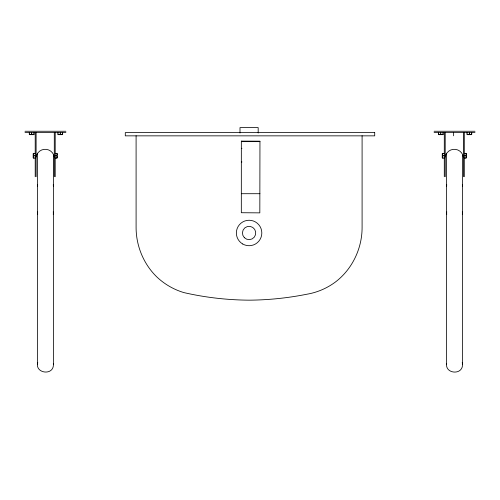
<?xml version="1.0" encoding="UTF-8"?>
<svg xmlns="http://www.w3.org/2000/svg" width="500" height="500" viewBox="0 0 500 500"><rect width="100%" height="100%" fill="white"/><g stroke="black" fill="none" stroke-linecap="round" stroke-linejoin="round"><path stroke-width="0.75" d="M53.406 155.125L53.406 364.406C53.788 376.069 34.544 373.556 37.75 362.463M462.5 155.125L462.5 364.406C462.944 375.444 444.812 374.075 446.656 363.444M37.5 186.125L37.663 184.769M446.594 186.125L446.75 184.769M241.325 141.637L259.956 141.637M259.944 193.706L241.344 193.706M33.844 153.356A2.275 1.969 0 0 0 33.844 155.719L33.438 156.481A2.275 1.969 0 0 0 33.844 158.081M56.569 158.081A2.275 1.969 0 0 0 56.569 155.719L56.969 154.956A2.275 1.969 0 0 0 56.569 153.356M442.531 156.481L442.931 155.719A2.275 1.969 0 0 1 442.931 153.356M465.662 158.081A2.275 1.969 0 0 0 465.662 155.719L466.062 154.956A2.275 1.969 0 0 0 465.662 153.356M25 131.256L65.906 131.256M434.094 131.256L475 131.256M25 132.619L65.906 132.619M434.094 132.619L475 132.619M29.506 134.669L33.806 134.669M58.144 134.669L62.444 134.669M438.594 134.669L442.9 134.669M467.231 134.669L471.538 134.669M241.456 148.319L241.944 148.319M33.388 153.356L35.206 153.356M55.206 153.356L57.025 153.356M442.481 153.356L444.294 153.356M464.294 153.356L466.112 153.356M33.844 155.719L35.206 155.719M55.206 155.719L56.569 155.719M442.931 155.719L444.294 155.719M464.294 155.719L465.662 155.719M33.388 158.081L35.206 158.081M55.206 158.081L57.025 158.081M442.481 158.081L444.294 158.081M464.294 158.081L466.112 158.081M241.325 161.956L241.944 161.956M469.944 134.325L470.144 134.388A2.275 1.969 90 0 0 471.744 133.988A2.275 1.969 -90 0 1 469.744 134.231L469.381 133.988A2.275 1.969 -90 0 1 467.019 133.988M441.306 134.325L441.506 134.388A2.275 1.969 90 0 0 443.106 133.988A2.275 1.969 -90 0 1 441.106 134.231L440.744 133.988A2.275 1.969 -90 0 1 438.387 133.988M60.85 134.325L61.056 134.388A2.275 1.969 90 0 0 62.656 133.988A2.275 1.969 -90 0 1 60.656 134.231L60.294 133.988A2.275 1.969 -90 0 1 57.931 133.988M29.294 133.988A2.275 1.969 -90 0 0 31.656 133.988L32.419 134.388A2.275 1.969 90 0 0 34.019 133.988A2.275 1.969 -90 0 1 33.844 134.119M32.212 134.325L32.019 134.231A2.275 1.969 -90 0 0 33.656 134.231M462.337 184.769L462.5 186.125M53.25 184.769L53.406 186.125M462.25 362.463L462.5 364.406M53.344 363.444L53.406 364.406M471.744 132.619L471.744 134.438M469.381 132.619L469.381 133.988M467.019 132.619L467.019 134.438M466.344 153.562L466.344 157.869M464.294 132.619L464.294 176.713M463.387 132.619L463.387 176.713M453.638 132.619L453.638 135.806M446.594 153.562L446.594 364.406M445.206 132.619L445.206 176.713M444.294 132.619L444.294 176.713M443.106 132.619L443.106 134.438M442.25 153.569L442.25 157.875M440.744 132.619L440.744 133.988M438.387 132.619L438.387 134.438M362.094 135.738L362.094 227.6C362.106 248.744 352.006 269.662 335 282.331C326.644 288.438 316.925 292.562 306.712 294.256C287.731 298.044 268.444 300.025 249.094 300.169C227.175 300 205.3 297.506 183.938 292.606C173.975 289.669 164.8 284.375 157.206 277.3C143.775 264.488 136.125 246.125 136.094 227.6L136.094 135.738M258.181 133.025L258.181 127.619L240 127.619L240 133.025M62.656 132.619L62.656 134.438M60.294 132.619L60.294 133.988M57.931 132.619L57.931 134.438M57.25 153.562L57.25 157.869M55.206 132.619L55.206 176.713M54.294 132.619L54.294 176.713M37.5 153.562L37.5 364.406M36.112 132.619L36.112 176.713M35.206 132.619L35.206 176.713M34.019 132.619L34.019 134.438M33.163 153.569L33.163 157.875M31.656 132.619L31.656 133.988M29.294 132.619L29.294 134.438M462.269 211.938A7.981 4.369 0 0 1 462.269 214.125M446.819 214.125A7.981 4.369 0 0 1 446.819 211.938M445.206 157A9.213 9.213 0 0 1 463.387 157M442.931 158.081A2.275 1.969 0 0 1 442.8 155.894M53.181 211.938A7.981 4.369 0 0 1 53.181 214.125M37.731 214.125A7.981 4.369 0 0 1 37.731 211.938M36.112 157A9.213 9.213 0 0 1 54.294 157M241.344 141.113L241.325 212.725L259.825 212.862L259.956 141.181L241.344 141.113M374.712 132.619L125.288 132.619L125.288 135.85L374.712 135.85L374.712 132.619M242.725 244.006A12.725 12.725 0 0 0 261.819 232.981A12.725 12.725 0 0 0 242.725 221.962A12.725 12.725 0 0 0 242.725 244.006M244.381 237.694A6.662 6.662 0 0 0 255.525 234.706A6.662 6.662 0 0 0 247.369 226.55A6.662 6.662 0 0 0 244.381 237.694"/></g></svg>
